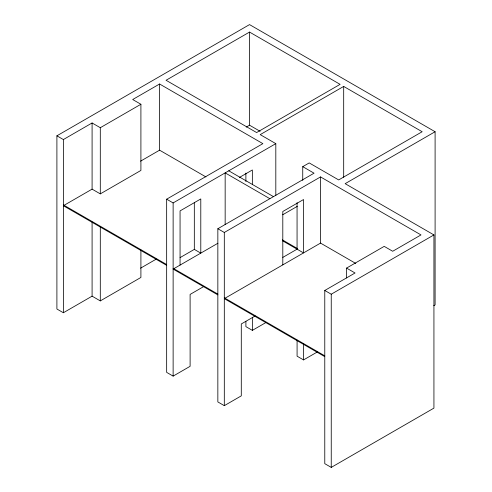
<?xml version="1.0" encoding="UTF-8"?>
<svg xmlns="http://www.w3.org/2000/svg" width="492" height="492" viewBox="0 0 492 492"><rect width="100%" height="100%" fill="white"/><g stroke="black" fill="none" stroke-linecap="round" stroke-linejoin="round"><path stroke-width="0.74" d="M140.909 249.936L140.909 277.451L100.3 300.901L92.09 296.159L63.37 312.746L56.9 309.007L56.9 135.817L249.536 24.6L435.1 131.733L435.1 304.923L433.778 305.686M56.9 135.817L63.37 139.556L92.09 122.969L100.3 127.711L140.909 104.261L140.909 170.435L100.3 193.879L92.09 189.143L64.021 205.348M203.356 286.774L190.109 294.419L190.109 366.312L173.129 376.116L166.659 372.376L166.659 199.186L262.876 143.639L159.586 84.003L132.699 99.525L140.909 104.261M249.536 32.072L166.056 80.27L256.615 132.551L340.095 84.353L249.536 32.072L249.536 125.202L260.114 131.309M140.571 161.155L159.586 150.177L205.933 176.935M246.228 127.114L249.536 125.202M302.74 180.429L302.74 166.653L309.21 162.92L338.68 179.931L422.161 131.733L343.687 86.426L260.207 134.624L275.815 143.639L275.815 195.545M166.659 199.186L173.129 202.925L275.815 143.639M239.395 177.458L252.353 169.98L252.353 184.469M140.571 268.171L156.308 259.087M255.2 315.938L241.289 323.97L241.289 395.863L224.309 405.666L217.845 401.927L217.845 228.737L314.062 173.19L302.74 166.653M180.066 257.623L194.322 249.389L200.791 253.128L200.791 198.934L180.06 210.902L180.06 265.096M217.845 228.737L224.309 232.476L320.532 176.923L420.992 234.924L392.69 251.264L384.203 246.363L346.565 268.091L346.565 277.98M217.913 243.239L173.129 269.093L217.845 294.911M282.734 214.752L297.309 206.333M435.1 131.733L345.15 183.67L433.932 234.924L433.932 408.114L331.245 467.4L324.775 463.667L324.775 290.477L355.052 272.992L346.565 268.091M282.814 257.402L297.063 249.173L297.063 202.655M355.79 263.454L320.532 243.097L224.309 298.644L324.775 356.645M245.895 321.276L245.895 326.633L252.365 330.366L266.043 322.469M324.775 290.477L331.245 294.21L433.932 234.924M297.082 340.12L297.082 356.183L303.552 359.916L317.266 351.995M228.755 170.81L273.466 196.622M269.874 198.7L225.158 172.883L225.158 224.604M282.34 239.856L297.5 248.589M282.599 240.822L303.533 252.906L303.533 199.531L282.802 211.498L282.802 264.874M63.37 204.906L166.659 264.542M173.129 268.281L217.845 294.093M224.309 297.826L324.775 355.833M63.37 205.724L166.659 265.36M343.687 86.426L343.687 177.268M331.245 294.21L331.245 467.4M320.532 176.923L320.532 243.097M303.552 343.853L303.552 359.916M252.365 317.365L252.365 330.366M245.883 173.104L245.883 181.493M224.309 232.476L224.309 405.666M194.322 202.821L194.322 249.389M173.129 202.925L173.129 376.116M159.586 84.003L159.586 150.177M100.3 127.711L100.3 193.879M100.3 226.75L100.3 300.901M92.09 122.969L92.09 189.143M92.09 222.009L92.09 296.159M63.37 139.556L63.37 312.746"/></g></svg>
